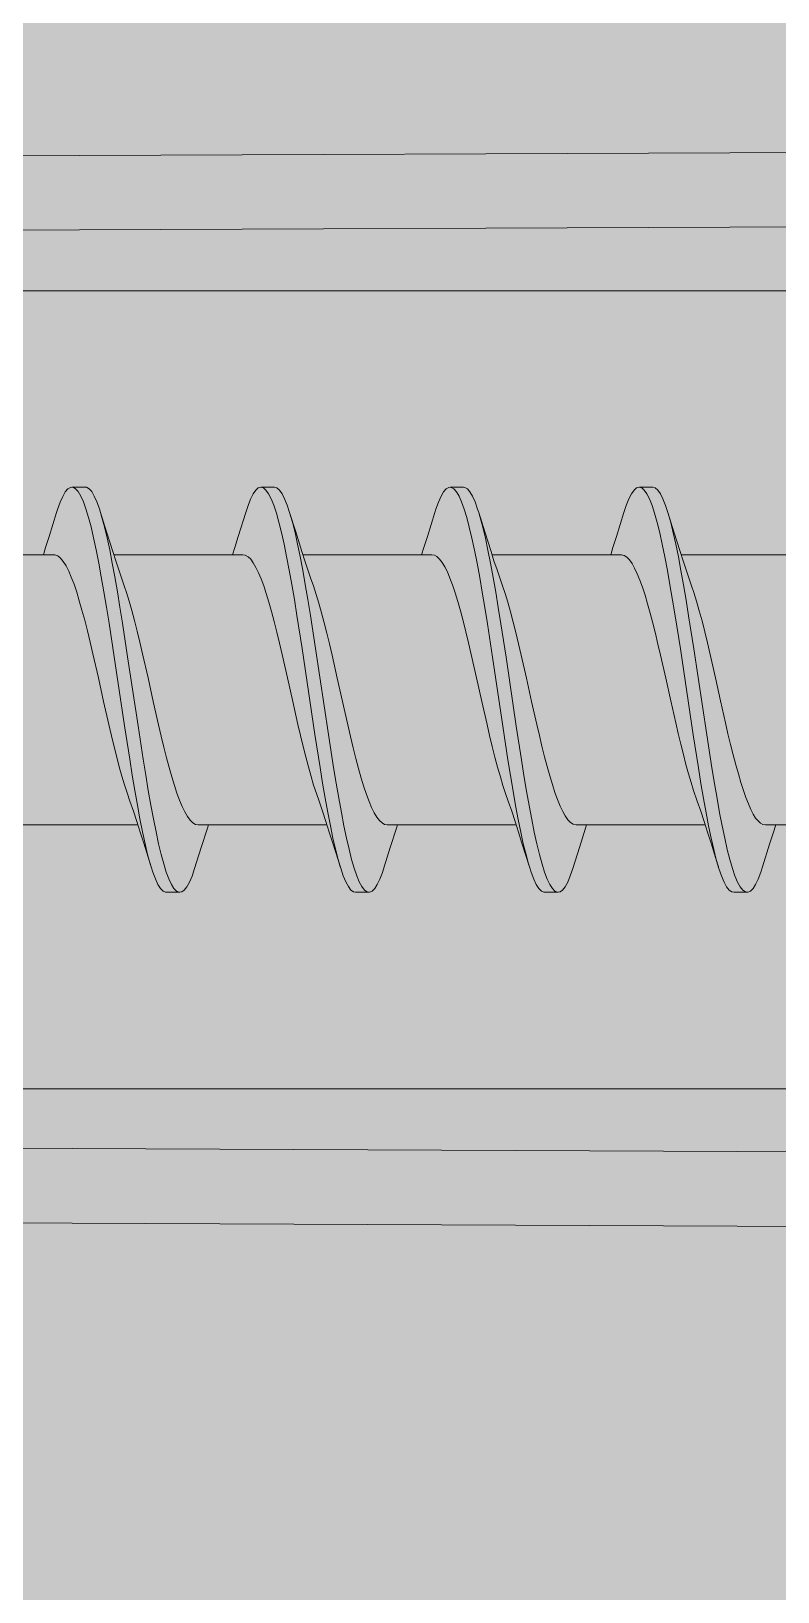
# Model space of a CAD drawing. Header units: millimetres. Extents: x -853320 to 19484, y -510814 to 9708.
# Drawn here: x 10890.28 to 10895.81, y 7635.14 to 7646.69 of the extents above; entities that cross this region are included whole.
import ezdxf

# ---------------------------------------------------------------- set-up
doc = ezdxf.new("R2010")
doc.units = ezdxf.units.MM
for name, color, linetype, lineweight in [('F_ARREDI', 7, 'Continuous', 5), ('F_ELETTRICO', 22, 'Continuous', 5), ('F_MULTI laminato OPACO', 1, 'Continuous', 5)]:
    doc.layers.add(name, color=color, linetype=linetype, lineweight=lineweight)

# ---------------------------------------------------------------- blocks, each defined once
blk = doc.blocks.new('SCATOLA INCASSO_1 P_sezione e pianta')
at = {"layer": 'F_ELETTRICO'}
for p, q in [((55461.486, -13680.195), (55437.364, -13680.087)), ((55461.477, -13680.747), (55437.364, -13680.639)), ((55462.472, -13681.173), (55437.364, -13681.173)), ((55452.751, -13682.628), (55452.651, -13682.628)), ((55452.751, -13682.628), (55452.765, -13682.631)), ((55454.151, -13682.628), (55454.051, -13682.628)), ((55455.551, -13682.628), (55455.451, -13682.628)), ((55456.951, -13682.628), (55456.851, -13682.628)), ((55452.704, -13682.669), (55452.723, -13682.704)), ((55452.723, -13682.704), (55452.742, -13682.749)), ((55452.742, -13682.749), (55452.761, -13682.805)), ((55452.804, -13682.669), (55452.823, -13682.704)), ((55454.132, -13682.726), (55454.151, -13682.777)), ((55455.523, -13682.705), (55455.542, -13682.751)), ((55456.933, -13682.727), (55456.952, -13682.778)), ((55452.919, -13682.992), (55452.861, -13682.805)), ((55453.942, -13682.805), (55453.894, -13682.959)), ((55454.319, -13682.992), (55454.264, -13682.816)), ((55455.339, -13682.816), (55455.294, -13682.959)), ((55455.719, -13682.992), (55455.661, -13682.806)), ((55456.742, -13682.804), (55456.694, -13682.959)), ((55457.119, -13682.992), (55457.064, -13682.816)), ((55451.562, -13683.128), (55452.517, -13683.128)), ((55452.962, -13683.128), (55453.917, -13683.128)), ((55454.362, -13683.128), (55455.317, -13683.128)), ((55455.762, -13683.128), (55456.717, -13683.128)), ((55457.162, -13683.128), (55458.117, -13683.128)), ((55452.913, -13683.549), (55452.951, -13683.793)), ((55453.013, -13683.549), (55453.051, -13683.793)), ((55455.714, -13683.552), (55455.752, -13683.796)), ((55455.814, -13683.552), (55455.852, -13683.796)), ((55454.323, -13683.61), (55454.361, -13683.858)), ((55454.423, -13683.61), (55454.461, -13683.858)), ((55457.123, -13683.614), (55457.161, -13683.861)), ((55457.223, -13683.614), (55457.261, -13683.861)), ((55452.951, -13683.793), (55453.046, -13684.43)), ((55453.051, -13683.793), (55453.146, -13684.43)), ((55455.752, -13683.796), (55455.847, -13684.433)), ((55455.852, -13683.796), (55455.947, -13684.433)), ((55454.21, -13683.871), (55454.248, -13684.041)), ((55454.361, -13683.858), (55454.437, -13684.368)), ((55454.461, -13683.858), (55454.537, -13684.368)), ((55455.609, -13683.867), (55455.648, -13684.041)), ((55457.161, -13683.861), (55457.238, -13684.371)), ((55457.261, -13683.861), (55457.338, -13684.371)), ((55452.887, -13684.215), (55452.926, -13684.388)), ((55453.293, -13684.383), (55453.254, -13684.214)), ((55454.694, -13684.389), (55454.655, -13684.215)), ((55456.094, -13684.388), (55456.055, -13684.215)), ((55457.087, -13684.217), (55457.127, -13684.393)), ((55457.495, -13684.395), (55457.455, -13684.217)), ((55454.437, -13684.368), (55454.475, -13684.617)), ((55454.537, -13684.368), (55454.575, -13684.617)), ((55457.238, -13684.371), (55457.276, -13684.62)), ((55457.338, -13684.371), (55457.376, -13684.62)), ((55453.046, -13684.43), (55453.085, -13684.675)), ((55453.146, -13684.43), (55453.185, -13684.675)), ((55455.847, -13684.433), (55455.885, -13684.678)), ((55455.947, -13684.433), (55455.985, -13684.678)), ((55452.185, -13685.128), (55453.14, -13685.128)), ((55453.148, -13685.152), (55453.194, -13685.296)), ((55453.585, -13685.128), (55454.54, -13685.128)), ((55454.548, -13685.152), (55454.594, -13685.296)), ((55454.985, -13685.128), (55455.94, -13685.128)), ((55455.948, -13685.152), (55455.994, -13685.296)), ((55456.385, -13685.128), (55457.34, -13685.128)), ((55457.348, -13685.152), (55457.394, -13685.296)), ((55457.785, -13685.128), (55458.74, -13685.128)), ((55453.194, -13685.296), (55453.239, -13685.44)), ((55454.594, -13685.296), (55454.639, -13685.44)), ((55455.994, -13685.296), (55456.039, -13685.44)), ((55457.394, -13685.296), (55457.439, -13685.44)), ((55453.356, -13685.493), (55453.375, -13685.541)), ((55454.747, -13685.466), (55454.766, -13685.519)), ((55456.156, -13685.494), (55456.176, -13685.542)), ((55457.547, -13685.467), (55457.566, -13685.52)), ((55453.351, -13685.628), (55453.451, -13685.628)), ((55454.751, -13685.628), (55454.851, -13685.628)), ((55456.151, -13685.628), (55456.251, -13685.628)), ((55457.551, -13685.628), (55457.651, -13685.628)), ((55468.094, -13687.082), (55437.364, -13687.082)), ((55437.364, -13687.617), (55468.094, -13687.489)), ((55437.364, -13688.169), (55468.094, -13688.041))]:
    blk.add_line(p, q, dxfattribs=at)
for points in [[(55452.539, -13682.816), (55452.551, -13682.777), (55452.57, -13682.726), (55452.589, -13682.686), (55452.608, -13682.656), (55452.627, -13682.636), (55452.646, -13682.628), (55452.651, -13682.628)], [(55452.651, -13682.628), (55452.665, -13682.631), (55452.684, -13682.644), (55452.704, -13682.669)], [(55452.765, -13682.631), (55452.784, -13682.644), (55452.804, -13682.669)], [(55453.942, -13682.805), (55453.961, -13682.75), (55453.98, -13682.704), (55453.999, -13682.669), (55454.018, -13682.644), (55454.037, -13682.631), (55454.051, -13682.628)], [(55454.051, -13682.628), (55454.056, -13682.628), (55454.075, -13682.636), (55454.094, -13682.656), (55454.113, -13682.685), (55454.132, -13682.726)], [(55454.151, -13682.628), (55454.156, -13682.628), (55454.175, -13682.636), (55454.194, -13682.656), (55454.213, -13682.685), (55454.232, -13682.726), (55454.251, -13682.777), (55454.264, -13682.816)], [(55455.339, -13682.816), (55455.352, -13682.775), (55455.371, -13682.725), (55455.39, -13682.685), (55455.409, -13682.655), (55455.428, -13682.636), (55455.447, -13682.628), (55455.451, -13682.628)], [(55455.451, -13682.628), (55455.466, -13682.631), (55455.485, -13682.645), (55455.504, -13682.67), (55455.523, -13682.705)], [(55455.551, -13682.628), (55455.566, -13682.631), (55455.585, -13682.645), (55455.604, -13682.67), (55455.623, -13682.705), (55455.642, -13682.751), (55455.661, -13682.806)], [(55456.742, -13682.804), (55456.761, -13682.748), (55456.78, -13682.703), (55456.799, -13682.668), (55456.819, -13682.644), (55456.838, -13682.631), (55456.851, -13682.628)], [(55456.851, -13682.628), (55456.857, -13682.628), (55456.876, -13682.637), (55456.895, -13682.656), (55456.914, -13682.686), (55456.933, -13682.727)], [(55456.951, -13682.628), (55456.957, -13682.628), (55456.976, -13682.637), (55456.995, -13682.656), (55457.014, -13682.686), (55457.033, -13682.727), (55457.052, -13682.778), (55457.064, -13682.816)], [(55452.823, -13682.704), (55452.842, -13682.749), (55452.861, -13682.805)], [(55454.151, -13682.777), (55454.17, -13682.837), (55454.189, -13682.907), (55454.209, -13682.986), (55454.228, -13683.073), (55454.247, -13683.168)], [(55455.542, -13682.751), (55455.561, -13682.806), (55455.58, -13682.872), (55455.599, -13682.947), (55455.618, -13683.03), (55455.637, -13683.121)], [(55456.952, -13682.778), (55456.971, -13682.839), (55456.99, -13682.909), (55457.009, -13682.988), (55457.028, -13683.076), (55457.047, -13683.171)], [(55452.539, -13682.816), (55452.486, -13682.985), (55452.46, -13683.066), (55452.44, -13683.128)], [(55452.761, -13682.805), (55452.78, -13682.87), (55452.799, -13682.944), (55452.818, -13683.028), (55452.837, -13683.119), (55452.856, -13683.217), (55452.875, -13683.322), (55452.894, -13683.433), (55452.913, -13683.549)], [(55452.864, -13682.816), (55452.88, -13682.87), (55452.899, -13682.944), (55452.918, -13683.028), (55452.937, -13683.119)], [(55454.264, -13682.816), (55454.27, -13682.837), (55454.289, -13682.907), (55454.309, -13682.986), (55454.328, -13683.073), (55454.347, -13683.168)], [(55455.664, -13682.816), (55455.68, -13682.872), (55455.699, -13682.947), (55455.718, -13683.03), (55455.737, -13683.121)], [(55457.064, -13682.816), (55457.071, -13682.839), (55457.09, -13682.909), (55457.109, -13682.988), (55457.128, -13683.076), (55457.147, -13683.171)], [(55453.021, -13683.303), (55452.995, -13683.229), (55452.97, -13683.152), (55452.945, -13683.073), (55452.919, -13682.992)], [(55453.894, -13682.959), (55453.848, -13683.103), (55453.84, -13683.128)], [(55454.44, -13683.359), (55454.421, -13683.303), (55454.395, -13683.229), (55454.37, -13683.152), (55454.345, -13683.073), (55454.319, -13682.992)], [(55455.294, -13682.959), (55455.248, -13683.103), (55455.24, -13683.128)], [(55455.84, -13683.359), (55455.821, -13683.303), (55455.795, -13683.229), (55455.77, -13683.152), (55455.745, -13683.073), (55455.719, -13682.992)], [(55456.694, -13682.959), (55456.648, -13683.103), (55456.64, -13683.128)], [(55457.242, -13683.365), (55457.221, -13683.303), (55457.195, -13683.229), (55457.17, -13683.152), (55457.145, -13683.073), (55457.119, -13682.992)], [(55452.937, -13683.119), (55452.956, -13683.217), (55452.975, -13683.322), (55452.994, -13683.433), (55453.013, -13683.549)], [(55455.637, -13683.121), (55455.656, -13683.22), (55455.675, -13683.325), (55455.695, -13683.436), (55455.714, -13683.552)], [(55455.737, -13683.121), (55455.756, -13683.22), (55455.775, -13683.325), (55455.795, -13683.436), (55455.814, -13683.552)], [(55452.517, -13683.128), (55452.535, -13683.131), (55452.553, -13683.141), (55452.571, -13683.157), (55452.589, -13683.178)], [(55452.589, -13683.178), (55452.607, -13683.207), (55452.625, -13683.242), (55452.643, -13683.283), (55452.661, -13683.33), (55452.68, -13683.382), (55452.698, -13683.44), (55452.717, -13683.504), (55452.736, -13683.573), (55452.755, -13683.647), (55452.775, -13683.723), (55452.794, -13683.802), (55452.812, -13683.883)], [(55453.917, -13683.128), (55453.939, -13683.132), (55453.959, -13683.145), (55453.979, -13683.165), (55453.998, -13683.193), (55454.017, -13683.227), (55454.036, -13683.267), (55454.056, -13683.314), (55454.075, -13683.367), (55454.094, -13683.426), (55454.113, -13683.49), (55454.133, -13683.559), (55454.152, -13683.632), (55454.171, -13683.709), (55454.19, -13683.789), (55454.21, -13683.871)], [(55454.247, -13683.168), (55454.266, -13683.27), (55454.285, -13683.378), (55454.304, -13683.492), (55454.323, -13683.61)], [(55454.347, -13683.168), (55454.366, -13683.27), (55454.385, -13683.378), (55454.404, -13683.492), (55454.423, -13683.61)], [(55455.317, -13683.128), (55455.336, -13683.131), (55455.355, -13683.142), (55455.374, -13683.16), (55455.393, -13683.185), (55455.412, -13683.217), (55455.432, -13683.256), (55455.451, -13683.301), (55455.47, -13683.352), (55455.489, -13683.41), (55455.509, -13683.474), (55455.528, -13683.544), (55455.548, -13683.619), (55455.568, -13683.698), (55455.589, -13683.782), (55455.609, -13683.867)], [(55456.717, -13683.128), (55456.736, -13683.131), (55456.756, -13683.143), (55456.776, -13683.162), (55456.796, -13683.189), (55456.815, -13683.223), (55456.835, -13683.263), (55456.854, -13683.31), (55456.873, -13683.361), (55456.892, -13683.419), (55456.911, -13683.482), (55456.93, -13683.551), (55456.95, -13683.624), (55456.969, -13683.702), (55456.989, -13683.784), (55457.009, -13683.868)], [(55457.047, -13683.171), (55457.066, -13683.273), (55457.085, -13683.381), (55457.104, -13683.495), (55457.123, -13683.614)], [(55457.147, -13683.171), (55457.166, -13683.273), (55457.185, -13683.381), (55457.204, -13683.495), (55457.223, -13683.614)], [(55453.18, -13683.884), (55453.162, -13683.803), (55453.143, -13683.724), (55453.124, -13683.648), (55453.105, -13683.575), (55453.086, -13683.506), (55453.067, -13683.442), (55453.048, -13683.383), (55453.021, -13683.303)], [(55454.577, -13683.871), (55454.558, -13683.788), (55454.539, -13683.707), (55454.519, -13683.629), (55454.499, -13683.554), (55454.479, -13683.483), (55454.46, -13683.418), (55454.44, -13683.359)], [(55455.977, -13683.87), (55455.958, -13683.788), (55455.939, -13683.707), (55455.919, -13683.63), (55455.9, -13683.556), (55455.88, -13683.486), (55455.861, -13683.422), (55455.84, -13683.359)], [(55457.377, -13683.87), (55457.358, -13683.787), (55457.338, -13683.706), (55457.319, -13683.629), (55457.3, -13683.556), (55457.28, -13683.487), (55457.261, -13683.424), (55457.242, -13683.365)], [(55452.812, -13683.883), (55452.849, -13684.046), (55452.887, -13684.215)], [(55453.254, -13684.214), (55453.217, -13684.046), (55453.18, -13683.884)], [(55454.655, -13684.215), (55454.616, -13684.042), (55454.577, -13683.871)], [(55456.055, -13684.215), (55456.016, -13684.041), (55455.977, -13683.87)], [(55457.009, -13683.868), (55457.048, -13684.041), (55457.087, -13684.217)], [(55457.455, -13684.217), (55457.416, -13684.041), (55457.377, -13683.87)], [(55454.248, -13684.041), (55454.286, -13684.214), (55454.325, -13684.385)], [(55455.648, -13684.041), (55455.687, -13684.214), (55455.725, -13684.384)], [(55452.926, -13684.388), (55452.946, -13684.474), (55452.966, -13684.557), (55452.986, -13684.637), (55453.007, -13684.713), (55453.027, -13684.784), (55453.047, -13684.848), (55453.063, -13684.897)], [(55453.585, -13685.128), (55453.583, -13685.128), (55453.563, -13685.123), (55453.543, -13685.11), (55453.523, -13685.089), (55453.504, -13685.062), (55453.485, -13685.028), (55453.466, -13684.987), (55453.446, -13684.94), (55453.427, -13684.887), (55453.408, -13684.828), (55453.389, -13684.764), (55453.37, -13684.695), (55453.35, -13684.622), (55453.331, -13684.545), (55453.312, -13684.466), (55453.293, -13684.383)], [(55454.325, -13684.385), (55454.345, -13684.469), (55454.365, -13684.551), (55454.384, -13684.629), (55454.404, -13684.705), (55454.424, -13684.776), (55454.444, -13684.841), (55454.463, -13684.897)], [(55454.985, -13685.128), (55454.967, -13685.124), (55454.948, -13685.114), (55454.929, -13685.096), (55454.91, -13685.071), (55454.89, -13685.039), (55454.871, -13685), (55454.852, -13684.955), (55454.833, -13684.904), (55454.814, -13684.846), (55454.794, -13684.782), (55454.774, -13684.712), (55454.754, -13684.637), (55454.734, -13684.557), (55454.714, -13684.474), (55454.694, -13684.389)], [(55455.725, -13684.384), (55455.744, -13684.467), (55455.764, -13684.547), (55455.783, -13684.624), (55455.803, -13684.698), (55455.822, -13684.768), (55455.842, -13684.833), (55455.863, -13684.897)], [(55456.385, -13685.128), (55456.368, -13685.125), (55456.347, -13685.113), (55456.327, -13685.094), (55456.308, -13685.068), (55456.288, -13685.034), (55456.269, -13684.994), (55456.25, -13684.948), (55456.231, -13684.897), (55456.212, -13684.84), (55456.193, -13684.776), (55456.173, -13684.707), (55456.153, -13684.633), (55456.134, -13684.555), (55456.114, -13684.472), (55456.094, -13684.388)], [(55457.127, -13684.393), (55457.147, -13684.479), (55457.167, -13684.561), (55457.187, -13684.64), (55457.207, -13684.715), (55457.227, -13684.784), (55457.247, -13684.848), (55457.263, -13684.897)], [(55457.785, -13685.128), (55457.776, -13685.127), (55457.755, -13685.119), (55457.735, -13685.102), (55457.715, -13685.078), (55457.694, -13685.046), (55457.674, -13685.006), (55457.655, -13684.961), (55457.635, -13684.909), (55457.615, -13684.851), (55457.596, -13684.787), (55457.576, -13684.718), (55457.556, -13684.644), (55457.536, -13684.564), (55457.516, -13684.481), (55457.495, -13684.395)], [(55454.475, -13684.617), (55454.494, -13684.736), (55454.513, -13684.851), (55454.532, -13684.96), (55454.551, -13685.064), (55454.571, -13685.161)], [(55454.575, -13684.617), (55454.594, -13684.736), (55454.613, -13684.851), (55454.632, -13684.96), (55454.651, -13685.064)], [(55457.276, -13684.62), (55457.295, -13684.739), (55457.314, -13684.854), (55457.333, -13684.963), (55457.352, -13685.066), (55457.371, -13685.163)], [(55457.376, -13684.62), (55457.395, -13684.739), (55457.414, -13684.854), (55457.433, -13684.963), (55457.452, -13685.066)], [(55453.085, -13684.675), (55453.104, -13684.792), (55453.123, -13684.905), (55453.142, -13685.012), (55453.161, -13685.112), (55453.18, -13685.205), (55453.199, -13685.29), (55453.218, -13685.367), (55453.239, -13685.44)], [(55453.185, -13684.675), (55453.204, -13684.792), (55453.223, -13684.905), (55453.242, -13685.012), (55453.261, -13685.112)], [(55455.885, -13684.678), (55455.904, -13684.795), (55455.923, -13684.908), (55455.942, -13685.014), (55455.961, -13685.114)], [(55455.985, -13684.678), (55456.004, -13684.795), (55456.023, -13684.908), (55456.042, -13685.014), (55456.061, -13685.114)], [(55453.063, -13684.897), (55453.081, -13684.95), (55453.103, -13685.016), (55453.126, -13685.083), (55453.148, -13685.152)], [(55454.463, -13684.897), (55454.481, -13684.95), (55454.503, -13685.016), (55454.526, -13685.083), (55454.548, -13685.152)], [(55455.863, -13684.897), (55455.881, -13684.95), (55455.903, -13685.016), (55455.926, -13685.083), (55455.948, -13685.152)], [(55457.263, -13684.897), (55457.281, -13684.95), (55457.303, -13685.016), (55457.326, -13685.083), (55457.348, -13685.152)], [(55454.651, -13685.064), (55454.671, -13685.161), (55454.69, -13685.25), (55454.709, -13685.331), (55454.728, -13685.403), (55454.747, -13685.466)], [(55457.452, -13685.066), (55457.471, -13685.163), (55457.49, -13685.252), (55457.509, -13685.333), (55457.528, -13685.404), (55457.547, -13685.467)], [(55453.261, -13685.112), (55453.28, -13685.205), (55453.299, -13685.29), (55453.318, -13685.367), (55453.337, -13685.435), (55453.356, -13685.493)], [(55453.564, -13685.44), (55453.619, -13685.263), (55453.645, -13685.182), (55453.662, -13685.128)], [(55454.571, -13685.161), (55454.59, -13685.25), (55454.609, -13685.331), (55454.628, -13685.403), (55454.639, -13685.44)], [(55454.964, -13685.44), (55455.019, -13685.263), (55455.045, -13685.182), (55455.062, -13685.128)], [(55455.961, -13685.114), (55455.98, -13685.207), (55455.999, -13685.292), (55456.018, -13685.369), (55456.039, -13685.44)], [(55456.061, -13685.114), (55456.08, -13685.207), (55456.099, -13685.292), (55456.118, -13685.369), (55456.137, -13685.436), (55456.156, -13685.494)], [(55456.364, -13685.44), (55456.419, -13685.263), (55456.445, -13685.182), (55456.462, -13685.128)], [(55457.371, -13685.163), (55457.39, -13685.252), (55457.409, -13685.333), (55457.428, -13685.404), (55457.439, -13685.44)], [(55457.764, -13685.44), (55457.819, -13685.263), (55457.845, -13685.182), (55457.862, -13685.128)], [(55453.239, -13685.44), (55453.256, -13685.493), (55453.275, -13685.541), (55453.294, -13685.579), (55453.313, -13685.606), (55453.332, -13685.622), (55453.351, -13685.628)], [(55453.375, -13685.541), (55453.394, -13685.579), (55453.413, -13685.606), (55453.432, -13685.622), (55453.451, -13685.628)], [(55453.451, -13685.628), (55453.47, -13685.622), (55453.489, -13685.606), (55453.508, -13685.579), (55453.527, -13685.541), (55453.547, -13685.493), (55453.564, -13685.44)], [(55454.639, -13685.44), (55454.647, -13685.466), (55454.666, -13685.519), (55454.685, -13685.561), (55454.704, -13685.594), (55454.723, -13685.616), (55454.742, -13685.626), (55454.751, -13685.628)], [(55454.766, -13685.519), (55454.785, -13685.561), (55454.804, -13685.594), (55454.823, -13685.616), (55454.842, -13685.626), (55454.851, -13685.628)], [(55454.851, -13685.628), (55454.861, -13685.626), (55454.88, -13685.615), (55454.899, -13685.593), (55454.918, -13685.561), (55454.937, -13685.518), (55454.956, -13685.464), (55454.964, -13685.44)], [(55456.039, -13685.44), (55456.056, -13685.494), (55456.076, -13685.542), (55456.095, -13685.579), (55456.114, -13685.606), (55456.133, -13685.623), (55456.151, -13685.628)], [(55456.176, -13685.542), (55456.195, -13685.579), (55456.214, -13685.606), (55456.233, -13685.623), (55456.251, -13685.628)], [(55456.251, -13685.628), (55456.271, -13685.622), (55456.29, -13685.605), (55456.309, -13685.578), (55456.328, -13685.54), (55456.347, -13685.492), (55456.364, -13685.44)], [(55457.439, -13685.44), (55457.447, -13685.467), (55457.466, -13685.52), (55457.485, -13685.562), (55457.504, -13685.595), (55457.523, -13685.616), (55457.542, -13685.627), (55457.551, -13685.628)], [(55457.566, -13685.52), (55457.585, -13685.562), (55457.604, -13685.595), (55457.623, -13685.616), (55457.642, -13685.627), (55457.651, -13685.628)], [(55457.651, -13685.628), (55457.662, -13685.626), (55457.681, -13685.615), (55457.7, -13685.593), (55457.719, -13685.56), (55457.738, -13685.516), (55457.757, -13685.463), (55457.764, -13685.44)]]:
    blk.add_lwpolyline(points, dxfattribs=at)
blk = doc.blocks.new('BAGNO-LAVANDERIA_pianta_sol.B')
at = {"layer": 'F_MULTI laminato OPACO', "true_color": 0x636466, "transparency": 33554559}
h = blk.add_hatch(color=251, dxfattribs=at)
h.dxf.hatch_style = 1
h.paths.add_polyline_path([(863997.77, 518692.993), (864257.77, 518692.993), (864257.77, 517588.993), (863997.77, 517588.993)])
at = {"layer": 'Defpoints', "rotation": 180}
blk.add_blockref('SCATOLA INCASSO_1 P_sezione e pianta', (919668.134, 504771.865), dxfattribs=at)

msp = doc.modelspace()

# ---------------------------------------------------------------- block references
at = {"layer": 'F_ARREDI', "color": 2, "lineweight": 5}
msp.add_blockref('BAGNO-LAVANDERIA_pianta_sol.B', (-853319.899, -510814.178), dxfattribs=at)

doc.saveas('drawing.dxf')
